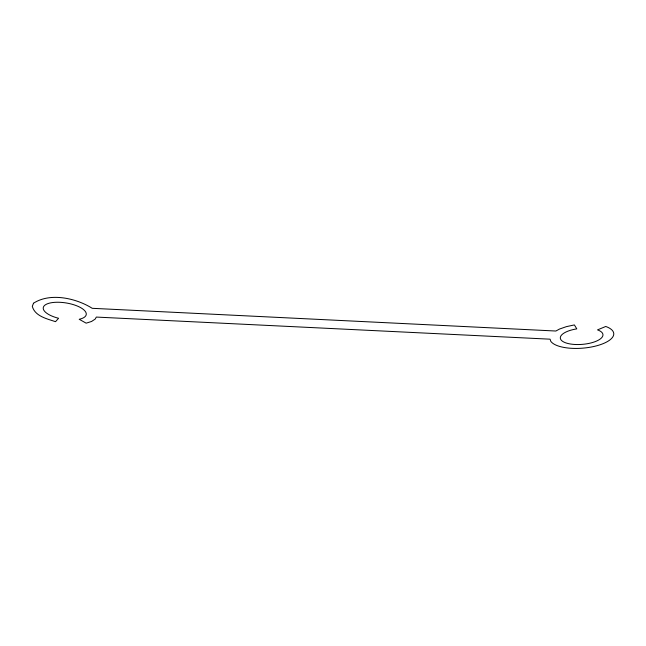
<?xml version="1.0" encoding="UTF-8"?>
<svg xmlns="http://www.w3.org/2000/svg" width="646" height="646" viewBox="0 0 646 646"><rect width="100%" height="100%" fill="white"/><g stroke="black" fill="none" stroke-linecap="round" stroke-linejoin="round"><path stroke-width="0.97" d="M33.503 303.232L32.3 306.357C34.949 316.241 47.037 318.817 55.532 321.676L58.584 318.276A21.762 8.269 9.1 0 1 45.575 304.694A21.762 8.269 9.1 0 1 77.851 306.261A21.762 8.269 9.1 0 1 79.192 319.277L86.152 323.161L91.53 321.482L95.18 319.1L96.319 317.073L550.093 339.182L550.755 341.266A32.09 12.04 -4.7 0 0 596.726 345.78A32.09 12.04 -4.7 0 0 605.746 326.472L597.518 329.888A21.391 8.018 -4.7 0 1 593.02 342.372A21.391 8.018 -4.7 0 1 561.955 340.846A21.391 8.018 -4.7 0 1 576.797 328.871L574.375 324.922L566.38 326.65L559.525 329.04L555.891 331.027L92.225 308.312C76.252 298.202 50.251 292.299 33.503 303.232"/></g></svg>
